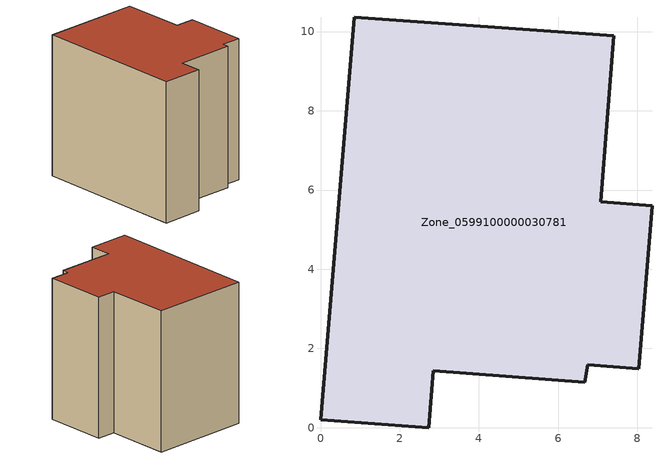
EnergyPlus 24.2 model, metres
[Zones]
Zone_0599100000030781
 floor ground (C_G): 7.08,5.7 8.37,5.6 8.04,1.49 6.75,1.59 6.67,1.15 2.84,1.44 2.73,0 0,0.2 0.85,10.36 7.4,9.89 z0
 wall outside (C_F): 0.85,10.36 0,0.2 2.73,0 2.84,1.44 6.67,1.15 6.75,1.59 8.04,1.49 8.37,5.6 7.08,5.7 7.4,9.89 0.85,10.36 z0:9.37
 roof outside (C_R): 7.4,9.89 0.85,10.36 0,0.2 2.73,0 2.84,1.44 6.67,1.15 6.75,1.59 8.04,1.49 8.37,5.6 7.08,5.7 z9.37
[BUILDING]
Pand.0599100000030781: North Axis=0; Terrain=City; Loads Convergence Tolerance Value=0.04; Temperature Convergence Tolerance Value=0.4; Solar Distribution=FullExterior; Maximum Number of Warmup Days=25; Minimum Number of Warmup Days=1
[Site:Location]
Rotterdam.The.Hague.AP_ZH_NLD Design_Conditions: Latitude=51.96; Longitude=4.45; Time Zone=1; Elevation=-4.5
[SITE:GROUNDTEMPERATURE:BUILDINGSURFACE]
18, 18, 18, 18, 18, 18, 18, 18, 18, 18, 18, 18
[MATERIAL] Thermal Absorptance=0.9; Solar Absorptance=0.7; Visible Absorptance=0.7
Name | Roughness | Thickness | Conductivity | Density | Specific Heat
G.TC.1946-1964 | MediumSmooth | 0.15 | 1 | 540 | 1210
F.TC.1946-1964 | Rough | 0.3 | 0.857143 | 1920 | 840
R.TC.1946-1964 | MediumRough | 0.2 | 0.235294 | 1500 | 1000
[CONSTRUCTION]
C_G: G.TC.1946-1964
C_F: F.TC.1946-1964
C_R: R.TC.1946-1964
[ZONE]
Zone_0599100000030781: Type=1; Multiplier=1; Ceiling Height=Autocalculate; Volume=Autocalculate; Floor Area=autocalculate; Part of Total Floor Area=Yes
[ZONEINFILTRATION:DESIGNFLOWRATE]
Infil_Zone_0599100000030781: Zone or ZoneList or Space or SpaceList=Zone_0599100000030781; Schedule=AlwaysOn; Design Flow Rate Calculation Method=Flow/Area; Flow Rate per Floor Area=0.003; Constant Term Coefficient=1; Temperature Term Coefficient=0; Velocity Term Coefficient=0; Velocity Squared Term Coefficient=0
[HVACTEMPLATE:ZONE:IDEALLOADSAIRSYSTEM]
Zone_0599100000030781: Maximum Heating Supply Air Temperature=50; Minimum Cooling Supply Air Temperature=13; Maximum Heating Supply Air Humidity Ratio=0.0156; Minimum Cooling Supply Air Humidity Ratio=0.0077; Heating Limit=NoLimit; Cooling Limit=NoLimit; Dehumidification Control Type=ConstantSensibleHeatRatio; Cooling Sensible Heat Ratio=0.7; Dehumidification Setpoint=60; Humidification Control Type=None; Humidification Setpoint=30; Outdoor Air Method=None; Outdoor Air Flow Rate per Person=0.00944; Outdoor Air Flow Rate per Zone Floor Area=0; Outdoor Air Flow Rate per Zone=0; Demand Controlled Ventilation Type=None; Outdoor Air Economizer Type=NoEconomizer; Heat Recovery Type=None; Sensible Heat Recovery Effectiveness=0.7; Latent Heat Recovery Effectiveness=0.65
[ZONECONTROL:THERMOSTAT]
ThermostatControl_Zone_0599100000030781: Zone or ZoneList=Zone_0599100000030781; Control Type Schedule=DualSetpointControlType; Control 1=Thermostat_Zone_0599100000030781; Temperature Difference Between Cutout And Setpoint=0
[THERMOSTATSETPOINT:DUALSETPOINT]
Thermostat_Zone_0599100000030781: Heating Setpoint Temperature Schedule=HeatingSetpoint_Zone_0599100000030781; Cooling Setpoint Temperature Schedule=CoolingSetpoint_Zone_0599100000030781
[SCHEDULE:COMPACT]
HeatingSetpoint_Zone_0599100000030781: Through: 12/31, For: AllDays, Until: 24:00, 21
CoolingSetpoint_Zone_0599100000030781: Through: 12/31, For: AllDays, Until: 24:00, 24
DualSetpointControlType: Through: 12/31, For: AllDays, Until: 24:00, 4
AlwaysOn: Through: 12/31, For: AllDays, Until: 24:00, 1
